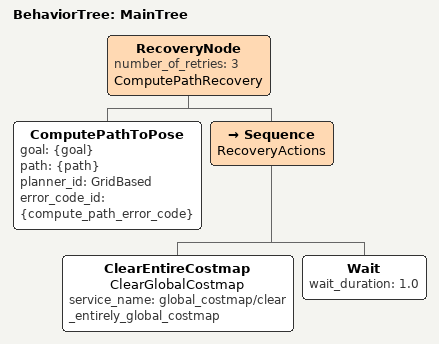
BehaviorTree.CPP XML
<!--
  Compute Path Only Behavior Tree for base101 robot

  This BT only computes a path without following it.
  Useful for path visualization or planning queries.
-->
<root BTCPP_format="4" main_tree_to_execute="MainTree">
  <BehaviorTree ID="MainTree">
    <RecoveryNode number_of_retries="3" name="ComputePathRecovery">
      <ComputePathToPose goal="{goal}" path="{path}" planner_id="GridBased" error_code_id="{compute_path_error_code}"/>
      <Sequence name="RecoveryActions">
        <ClearEntireCostmap name="ClearGlobalCostmap" service_name="global_costmap/clear_entirely_global_costmap"/>
        <Wait wait_duration="1.0"/>
      </Sequence>
    </RecoveryNode>
  </BehaviorTree>
</root>
